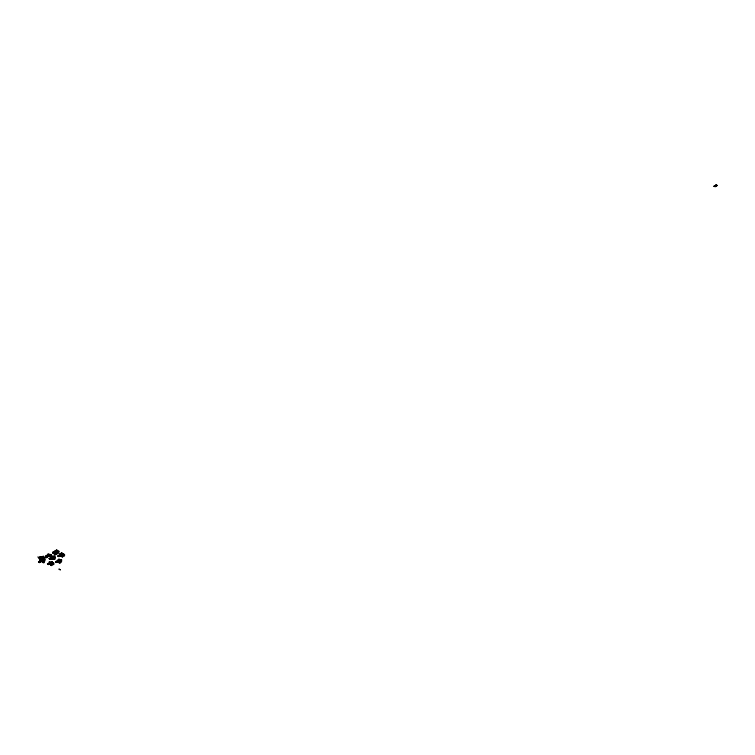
<?xml version="1.0" encoding="UTF-8"?>
<svg xmlns="http://www.w3.org/2000/svg" width="755" height="755" viewBox="0 0 755 755"><rect width="100%" height="100%" fill="white"/><g stroke="black" fill="none" stroke-linecap="round" stroke-linejoin="round"><path stroke-width="1.13" d="M51.604 558.02L51.604 557.209M51.604 556.001L51.604 556.812L54.775 556.812L54.785 556.001L51.604 556.001L51.614 559.304L52.652 559.304L52.671 557.294L52.652 559.304M54.775 558.02L54.785 557.209M42.865 561.597L41.714 561.107L42.978 560.38L43.441 560.927L42.865 561.597L41.714 561.107M51.614 559.304L51.623 558.502M53.784 559.295L53.803 557.284L53.784 559.295L54.756 559.285L54.766 558.483M42.978 560.38L43.365 560.908M42.516 561.267L43.554 559.54L44.885 559.804L43.847 562.739L42.516 562.475L42.516 561.267L43.847 561.531L44.885 559.804M42.516 562.475L43.554 559.54M47.565 555.803L50.868 556.831L51.321 554.632L48.169 554.019L47.565 555.803L44.875 557.35L45.923 556.454L46.923 557.03L45.876 557.634L44.875 557.058M50.868 556.831L51.321 554.632M41.081 557.954L42.035 556.85A2.18 1.255 0 0 0 39.251 558.011A2.18 1.255 0 0 0 41.874 559.285M39.619 560.182L41.431 558.058M41.77 558.153L42.724 557.048M55.625 562.126L56.323 561.097L57.559 561.484L56.323 561.39L55.625 562.126L56.861 562.522L57.842 561.475L57.842 560.276L60.636 561.154L60.636 562.352L59.956 563.07L59.107 562.796L59.777 560.88L59.107 562.796M60.73 561.55C60.844 563.07 59.211 559.446 58.097 562.484L57.172 562.192L57.842 560.276M58.239 559.861L58.909 559.144L61.702 560.031L61.023 561.947L58.239 561.069L58.239 559.861L61.023 560.738L61.702 560.031M56.861 562.522L57.559 561.484M58.909 559.144L58.097 562.484M58.767 561.248L58.097 561.956L59.494 562.39L59.777 561.786M59.164 561.059L58.484 562.069M59.107 562.277L59.777 561.56M60.636 561.154L59.956 563.07M45.923 555.774L47.565 554.821L48.565 555.397L46.923 556.35L45.923 555.774L45.923 556.746L46.923 557.322L46.923 556.35M55.492 550.914L55.917 550.669L55.492 552.113L56.068 550.754L56.068 552.443L53.822 553.745L52.831 553.17L52.831 552.188L55.077 550.895L56.068 551.471M56.068 551.962L55.643 552.198L55.681 550.527L56.672 549.951L58.918 551.254L58.918 552.452L57.927 553.028L55.681 551.735M39.968 560.059L42.214 558.766L43.205 559.342L43.205 560.54L40.959 561.843L39.968 561.267L39.968 560.059L40.959 560.635L40.959 561.843M52.831 553.17L54.322 552.301M52.831 552.188L53.822 552.764L56.672 551.159L56.672 549.951M38.496 561.814L39.543 561.21L40.544 561.786L39.496 562.692L38.496 561.814L39.496 562.39L40.544 561.786M38.496 562.116L39.543 561.512L40.544 562.088M39.968 561.267L43.205 559.342M44.875 557.35L45.876 557.926L48.565 556.378L48.565 554.944L47.565 554.368M40.392 561.21L39.968 561.758L40.534 561.295M54.209 553.217L55.162 553.896L54.36 553.132M55.681 550.527L57.927 551.83L58.918 551.254M54.539 553.962L56.682 552.726L57.682 553.302L55.53 554.84L54.539 553.962L55.53 554.538L57.682 553.302M54.539 554.264L56.682 553.019L57.682 553.594M56.927 553.16L57.54 552.811M49.16 558.492L50.208 557.888L51.198 558.464L50.16 559.361L49.16 558.492L50.16 559.068L51.198 558.464M49.16 558.794L50.208 558.19L51.198 558.757M61.315 555.236L61.315 556.444L62.306 557.011L64.553 555.718L64.553 554.51L63.562 553.943L60.391 555.906L59.4 555.34L59.4 554.132L61.646 552.83L62.637 553.406L62.637 554.614M57.927 555.888L58.975 555.284L59.966 555.859L58.918 556.756L57.927 555.888L58.918 556.463L59.966 555.859M57.927 556.18L58.975 555.576L59.966 556.152M59.4 555.34L62.637 553.406M59.824 555.284L59.4 555.822L59.966 555.369M61.646 552.83L61.646 554.038L63.316 554.982C60.749 557.643 61.061 553.085 63.316 555.284M47.48 563.834L48.528 563.23L49.339 563.702L48.292 564.598L47.48 563.834L48.292 564.598M47.48 564.127L48.528 563.523L49.339 563.994M49.018 563.815L49.556 563.211L48.292 564.306M61.136 555.18L62.306 555.812L64.553 554.51M51.264 564.287L50.689 563.957L52.529 563.56L50.547 563.494L50.519 565.014L51.51 565.589L53.756 564.296L53.756 563.088L52.765 562.513L50.519 563.815L51.51 564.391L51.51 565.589M50.519 565.014L53.756 563.088M714.117 186.23L716.278 185.003M714.117 186.183L715.06 186.721L717.25 185.437L715.797 185.277M49.283 561.89L49.509 563.891L49.283 561.89L52.416 561.588L52.765 563.721L53.756 564.296M49.509 562.692L52.642 562.39M52.671 557.973L53.803 557.964M52.652 558.776L53.784 558.766M51.321 556.067L48.169 555.453L48.169 554.019M48.565 554.944L50.868 555.406M43.554 560.738L44.885 561.003M37.75 557.011L45.102 559.106M58.909 560.352L61.702 561.229M57.172 560.984L60.334 561.965M57.842 561.475L59.494 562.088M59.777 562.088L60.636 562.352M55.625 561.833L56.861 562.22M716.089 185.069L717.118 185.532M715.91 185.173L717.156 185.475M716.788 185.73L715.315 185.56M715.608 185.343L716.646 185.815M715.466 185.428L716.495 185.9M714.985 185.702L715.91 186.192M714.4 186.089L715.721 186.343M714.504 185.985L715.542 186.447M715.391 186.532L714.136 186.24M714.173 186.174L715.24 186.617M64.553 555.718L63.562 555.142L63.562 553.943M59.4 554.132L60.391 554.708L60.391 555.906M56.068 552.443L55.077 551.867L55.077 550.895M43.205 560.54L42.214 559.974L42.214 558.766M50.547 563.494L50.689 564.249M716.712 185.73L715.174 185.645M62.306 555.812L62.306 557.011M61.023 560.738L61.023 561.947M58.767 560.569L58.767 561.767M57.927 551.83L57.927 553.028M54.785 556.001L54.756 559.285M53.822 552.764L53.822 553.745M52.416 561.588L52.416 562.786M43.847 561.531L43.847 562.739M42.667 559.351A2.567 1.482 0 0 0 42.893 556.841L43.469 556.161L42.204 556.643A2.567 1.482 0 0 0 38.864 557.983A2.567 1.482 0 0 0 41.95 559.502M42.969 557.171A2.18 1.255 0 0 1 42.657 559.096M51.623 557.294L51.614 558.105L54.756 558.087L54.766 557.275L51.623 557.294M57.644 552.575L57.031 553.226L57.644 552.575M60.287 569.836L59.05 569.119L60.287 569.836"/></g></svg>
